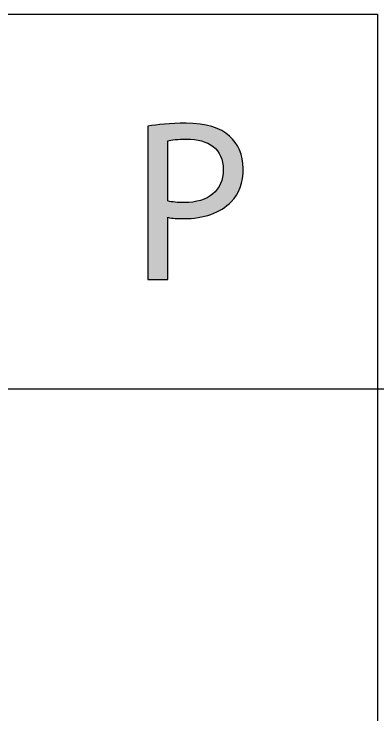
# Model space of a CAD drawing. Extents: x 0 to 360, y -268 to 0.
# Drawn here: x 86.15 to 93.97, y -155.06 to -140 of the extents above; entities that cross this region are included whole.
import ezdxf

# ---------------------------------------------------------------- set-up
doc = ezdxf.new("R2010")
doc.units = 0
doc.layers.add('LAYER_1', color=7, linetype='CONTINUOUS')

# ---------------------------------------------------------------- blocks, each defined once
blk = doc.blocks.new('*U83')
at = {"layer": 'LAYER_1', "color": 250}
for points in [[(89.386, -145.701), (89.025, -142.41), (89.386, -142.365)], [(89.455, -145.701), (89.386, -142.365), (89.455, -142.362)], [(89.523, -142.708), (89.455, -142.362), (89.523, -142.359)], [(89.53, -142.707), (89.523, -142.359), (89.53, -142.359)], [(89.614, -142.697), (89.53, -142.359), (89.614, -142.356)], [(89.615, -142.697), (89.614, -142.356), (89.615, -142.356)], [(89.617, -142.697), (89.615, -142.356), (89.617, -142.355)], [(89.801, -142.689), (89.617, -142.355), (89.801, -142.348)], [(89.811, -142.689), (89.801, -142.348), (89.811, -142.347)], [(89.85, -142.687), (89.811, -142.347), (89.85, -142.346)], [(89.86, -142.687), (89.86, -142.346), (89.906, -142.69)], [(89.906, -142.69), (89.906, -142.349), (89.996, -142.695)], [(89.996, -142.695), (89.996, -142.355), (90.029, -142.697)], [(90.029, -142.697), (90.029, -142.357), (90.08, -142.705)], [(90.08, -142.705), (90.08, -142.36), (90.105, -142.709)], [(90.105, -142.709), (90.105, -142.361), (90.107, -142.709)], [(90.107, -142.709), (90.107, -142.362), (90.148, -142.719)], [(90.148, -142.719), (90.148, -142.364), (90.16, -142.722)], [(90.16, -142.722), (90.16, -142.367), (90.181, -142.727)], [(90.181, -142.727), (90.181, -142.371), (90.234, -142.744)], [(90.234, -142.744), (90.234, -142.382), (90.25, -142.75)], [(90.25, -142.75), (90.25, -142.386), (90.303, -142.772)], [(90.303, -142.772), (90.303, -142.397), (90.315, -142.777)], [(90.315, -142.777), (90.315, -142.399), (90.366, -142.806)], [(90.366, -142.806), (90.366, -142.41), (90.375, -142.81)], [(90.375, -142.81), (90.375, -142.412), (90.38, -142.814)], [(90.38, -142.814), (90.38, -142.413), (90.402, -142.83)], [(90.402, -142.83), (90.402, -142.417), (90.423, -142.844)], [(90.423, -142.844), (90.423, -142.426), (90.429, -142.849)], [(90.429, -142.849), (90.429, -142.428), (90.474, -142.888)], [(90.474, -142.888), (90.474, -142.446), (90.478, -142.892)], [(90.478, -142.892), (90.478, -142.448), (90.505, -142.923)], [(90.505, -142.923), (90.505, -142.459), (90.518, -142.938)], [(90.518, -142.938), (90.518, -142.465), (90.521, -142.941)], [(90.521, -142.941), (90.521, -142.466), (90.557, -142.992)], [(90.557, -142.992), (90.557, -142.48), (90.558, -142.994)], [(90.558, -142.994), (90.558, -142.481), (90.588, -143.052)], [(90.588, -143.052), (90.588, -142.493), (90.589, -143.054)], [(90.589, -143.054), (90.589, -142.494), (90.613, -143.117)], [(90.613, -143.117), (90.613, -142.504), (90.614, -143.118)], [(90.614, -143.118), (90.614, -142.504), (90.615, -143.123)], [(90.615, -143.123), (90.615, -142.504), (90.621, -143.147)], [(90.621, -143.147), (90.621, -142.508), (90.631, -143.188)], [(90.631, -143.188), (90.631, -142.516), (90.631, -143.188)], [(90.631, -143.188), (90.631, -142.516), (90.642, -143.263)], [(90.642, -143.263), (90.642, -142.523), (90.642, -143.263)], [(90.642, -143.263), (90.642, -142.523), (90.646, -143.344)], [(90.646, -144.172), (90.642, -143.426), (90.646, -143.344)], [(90.631, -144.183), (90.621, -143.545), (90.631, -143.503)], [(90.642, -144.175), (90.631, -143.503), (90.642, -143.426)], [(90.631, -144.183), (90.631, -143.503), (90.631, -143.503)], [(90.642, -144.175), (90.642, -143.426), (90.642, -143.426)], [(90.588, -144.208), (90.558, -143.704), (90.588, -143.644)], [(90.589, -144.207), (90.588, -143.644), (90.589, -143.642)], [(90.613, -144.194), (90.589, -143.642), (90.613, -143.576)], [(90.614, -144.194), (90.613, -143.576), (90.614, -143.575)], [(90.615, -144.193), (90.614, -143.575), (90.615, -143.57)], [(90.621, -144.19), (90.615, -143.57), (90.621, -143.545)], [(90.478, -144.264), (90.474, -143.818), (90.478, -143.813)], [(90.505, -144.253), (90.478, -143.813), (90.505, -143.78)], [(90.518, -144.246), (90.505, -143.78), (90.518, -143.765)], [(90.521, -144.244), (90.518, -143.765), (90.521, -143.761)], [(90.557, -144.225), (90.521, -143.761), (90.557, -143.707)], [(90.558, -144.224), (90.557, -143.707), (90.558, -143.704)], [(90.303, -144.324), (90.25, -143.97), (90.303, -143.945)], [(90.315, -144.321), (90.303, -143.945), (90.315, -143.938)], [(90.366, -144.308), (90.315, -143.938), (90.366, -143.908)], [(90.375, -144.306), (90.366, -143.908), (90.375, -143.902)], [(90.38, -144.304), (90.375, -143.902), (90.38, -143.897)], [(90.402, -144.295), (90.38, -143.897), (90.402, -143.881)], [(90.423, -144.287), (90.402, -143.881), (90.423, -143.866)], [(90.429, -144.284), (90.423, -143.866), (90.429, -143.86)], [(90.474, -144.266), (90.429, -143.86), (90.474, -143.818)], [(89.455, -144.367), (89.455, -144.016), (89.523, -144.377)], [(89.523, -144.377), (89.523, -144.03), (89.53, -144.378)], [(89.53, -144.378), (89.53, -144.032), (89.614, -144.39)], [(89.614, -144.39), (89.614, -144.043), (89.615, -144.391)], [(89.615, -144.391), (89.615, -144.043), (89.617, -144.391)], [(89.617, -144.391), (89.617, -144.043), (89.801, -144.396)], [(89.85, -144.393), (89.811, -144.05), (89.85, -144.049)], [(89.86, -144.392), (89.85, -144.049), (89.86, -144.049)], [(89.906, -144.388), (89.86, -144.049), (89.906, -144.047)], [(89.996, -144.382), (89.906, -144.047), (89.996, -144.039)], [(90.029, -144.379), (89.996, -144.039), (90.029, -144.033)], [(90.08, -144.375), (90.029, -144.033), (90.08, -144.024)], [(90.105, -144.373), (90.08, -144.024), (90.105, -144.018)], [(90.107, -144.373), (90.105, -144.018), (90.107, -144.017)], [(90.148, -144.363), (90.107, -144.017), (90.148, -144.006)], [(90.16, -144.359), (90.148, -144.006), (90.16, -144.003)], [(90.181, -144.354), (90.16, -144.003), (90.181, -143.996)], [(90.234, -144.341), (90.181, -143.996), (90.234, -143.977)], [(90.25, -144.337), (90.234, -143.977), (90.25, -143.97)]]:
    blk.add_solid(points, dxfattribs=at)
at = {"layer": 'LAYER_1', "color": 250, "extrusion": (0, 0, -1)}
for points in [[(-89.025, -145.701), (-89.025, -142.41), (-89.386, -145.701)], [(-89.386, -145.701), (-89.386, -142.365), (-89.455, -145.701)], [(-89.455, -142.721), (-89.455, -142.362), (-89.523, -142.708)], [(-89.523, -142.708), (-89.523, -142.359), (-89.53, -142.707)], [(-89.53, -142.707), (-89.53, -142.359), (-89.614, -142.697)], [(-89.614, -142.697), (-89.614, -142.356), (-89.615, -142.697)], [(-89.615, -142.697), (-89.615, -142.356), (-89.617, -142.697)], [(-89.617, -142.697), (-89.617, -142.355), (-89.801, -142.689)], [(-89.801, -142.689), (-89.801, -142.348), (-89.811, -142.689)], [(-89.811, -142.689), (-89.811, -142.347), (-89.85, -142.687)], [(-89.85, -142.687), (-89.85, -142.346), (-89.86, -142.687)], [(-89.86, -142.687), (-89.85, -142.346), (-89.86, -142.346)], [(-89.906, -142.69), (-89.86, -142.346), (-89.906, -142.349)], [(-89.996, -142.695), (-89.906, -142.349), (-89.996, -142.355)], [(-90.029, -142.697), (-89.996, -142.355), (-90.029, -142.357)], [(-90.08, -142.705), (-90.029, -142.357), (-90.08, -142.36)], [(-90.105, -142.709), (-90.08, -142.36), (-90.105, -142.361)], [(-90.107, -142.709), (-90.105, -142.361), (-90.107, -142.362)], [(-90.148, -142.719), (-90.107, -142.362), (-90.148, -142.364)], [(-90.16, -142.722), (-90.148, -142.364), (-90.16, -142.367)], [(-90.181, -142.727), (-90.16, -142.367), (-90.181, -142.371)], [(-90.234, -142.744), (-90.181, -142.371), (-90.234, -142.382)], [(-90.25, -142.75), (-90.234, -142.382), (-90.25, -142.386)], [(-90.303, -142.772), (-90.25, -142.386), (-90.303, -142.397)], [(-90.315, -142.777), (-90.303, -142.397), (-90.315, -142.399)], [(-90.366, -142.806), (-90.315, -142.399), (-90.366, -142.41)], [(-90.375, -142.81), (-90.366, -142.41), (-90.375, -142.412)], [(-90.38, -142.814), (-90.375, -142.412), (-90.38, -142.413)], [(-90.402, -142.83), (-90.38, -142.413), (-90.402, -142.417)], [(-90.423, -142.844), (-90.402, -142.417), (-90.423, -142.426)], [(-90.429, -142.849), (-90.423, -142.426), (-90.429, -142.428)], [(-90.474, -142.888), (-90.429, -142.428), (-90.474, -142.446)], [(-90.478, -142.892), (-90.474, -142.446), (-90.478, -142.448)], [(-90.505, -142.923), (-90.478, -142.448), (-90.505, -142.459)], [(-90.518, -142.938), (-90.505, -142.459), (-90.518, -142.465)], [(-90.521, -142.941), (-90.518, -142.465), (-90.521, -142.466)], [(-90.557, -142.992), (-90.521, -142.466), (-90.557, -142.48)], [(-90.558, -142.994), (-90.557, -142.48), (-90.558, -142.481)], [(-90.588, -143.052), (-90.558, -142.481), (-90.588, -142.493)], [(-90.589, -143.054), (-90.588, -142.493), (-90.589, -142.494)], [(-90.613, -143.117), (-90.589, -142.494), (-90.613, -142.504)], [(-90.614, -143.118), (-90.613, -142.504), (-90.614, -142.504)], [(-90.615, -143.123), (-90.614, -142.504), (-90.615, -142.504)], [(-90.621, -143.147), (-90.615, -142.504), (-90.621, -142.508)], [(-90.631, -143.188), (-90.621, -142.508), (-90.631, -142.516)], [(-90.631, -143.188), (-90.631, -142.516), (-90.631, -142.516)], [(-90.642, -143.263), (-90.631, -142.516), (-90.642, -142.523)], [(-90.642, -143.263), (-90.642, -142.523), (-90.642, -142.523)], [(-90.646, -143.344), (-90.642, -142.523), (-90.646, -142.526)], [(-90.646, -144.172), (-90.646, -142.526), (-90.726, -144.116)], [(-90.726, -144.116), (-90.646, -142.526), (-90.726, -142.581)], [(-90.726, -144.116), (-90.726, -142.581), (-90.784, -144.062)], [(-90.784, -144.062), (-90.726, -142.581), (-90.784, -142.622)], [(-90.784, -144.062), (-90.784, -142.622), (-90.819, -144.031)], [(-90.819, -144.031), (-90.784, -142.622), (-90.819, -142.661)], [(-90.819, -144.031), (-90.819, -142.661), (-90.905, -143.921)], [(-90.905, -143.921), (-90.819, -142.661), (-90.905, -142.756)], [(-90.905, -143.921), (-90.905, -142.756), (-90.93, -143.889)], [(-90.93, -143.889), (-90.905, -142.756), (-90.93, -142.801)], [(-90.93, -143.889), (-90.93, -142.801), (-90.997, -143.751)], [(-90.997, -143.751), (-90.93, -142.801), (-90.997, -142.919)], [(-90.997, -143.751), (-90.997, -142.919), (-91.01, -143.723)], [(-91.01, -143.723), (-90.997, -142.919), (-91.01, -142.963)], [(-91.01, -143.723), (-91.01, -142.963), (-91.055, -143.549)], [(-91.055, -143.549), (-91.01, -142.963), (-91.055, -143.107)], [(-91.055, -143.549), (-91.055, -143.107), (-91.059, -143.533)], [(-91.059, -143.533), (-91.055, -143.107), (-91.059, -143.149)], [(-91.059, -143.533), (-91.059, -143.149), (-91.076, -143.319)], [(-90.631, -144.183), (-90.631, -143.503), (-90.631, -144.183)], [(-90.631, -144.183), (-90.631, -143.503), (-90.642, -144.175)], [(-90.642, -144.175), (-90.642, -143.426), (-90.642, -144.175)], [(-90.642, -144.175), (-90.642, -143.426), (-90.646, -144.172)], [(-90.588, -144.208), (-90.588, -143.644), (-90.589, -144.207)], [(-90.589, -144.207), (-90.589, -143.642), (-90.613, -144.194)], [(-90.613, -144.194), (-90.613, -143.576), (-90.614, -144.194)], [(-90.614, -144.194), (-90.614, -143.575), (-90.615, -144.193)], [(-90.615, -144.193), (-90.615, -143.57), (-90.621, -144.19)], [(-90.621, -144.19), (-90.621, -143.545), (-90.631, -144.183)], [(-90.478, -144.264), (-90.478, -143.813), (-90.505, -144.253)], [(-90.505, -144.253), (-90.505, -143.78), (-90.518, -144.246)], [(-90.518, -144.246), (-90.518, -143.765), (-90.521, -144.244)], [(-90.521, -144.244), (-90.521, -143.761), (-90.557, -144.225)], [(-90.557, -144.225), (-90.557, -143.707), (-90.558, -144.224)], [(-90.558, -144.224), (-90.558, -143.704), (-90.588, -144.208)], [(-90.303, -144.324), (-90.303, -143.945), (-90.315, -144.321)], [(-90.315, -144.321), (-90.315, -143.938), (-90.366, -144.308)], [(-90.366, -144.308), (-90.366, -143.908), (-90.375, -144.306)], [(-90.375, -144.306), (-90.375, -143.902), (-90.38, -144.304)], [(-90.38, -144.304), (-90.38, -143.897), (-90.402, -144.295)], [(-90.402, -144.295), (-90.402, -143.881), (-90.423, -144.287)], [(-90.423, -144.287), (-90.423, -143.866), (-90.429, -144.284)], [(-90.429, -144.284), (-90.429, -143.86), (-90.474, -144.266)], [(-90.474, -144.266), (-90.474, -143.818), (-90.478, -144.264)], [(-89.523, -144.377), (-89.455, -144.016), (-89.523, -144.03)], [(-89.53, -144.378), (-89.523, -144.03), (-89.53, -144.032)], [(-89.614, -144.39), (-89.53, -144.032), (-89.614, -144.043)], [(-89.615, -144.391), (-89.614, -144.043), (-89.615, -144.043)], [(-89.617, -144.391), (-89.615, -144.043), (-89.617, -144.043)], [(-89.801, -144.396), (-89.617, -144.043), (-89.801, -144.05)], [(-89.801, -144.396), (-89.801, -144.05), (-89.811, -144.396)], [(-89.811, -144.396), (-89.801, -144.05), (-89.811, -144.05)], [(-89.811, -144.396), (-89.811, -144.05), (-89.85, -144.393)], [(-89.85, -144.393), (-89.85, -144.049), (-89.86, -144.392)], [(-89.86, -144.392), (-89.86, -144.049), (-89.906, -144.388)], [(-89.906, -144.388), (-89.906, -144.047), (-89.996, -144.382)], [(-89.996, -144.382), (-89.996, -144.039), (-90.029, -144.379)], [(-90.029, -144.379), (-90.029, -144.033), (-90.08, -144.375)], [(-90.08, -144.375), (-90.08, -144.024), (-90.105, -144.373)], [(-90.105, -144.373), (-90.105, -144.018), (-90.107, -144.373)], [(-90.107, -144.373), (-90.107, -144.017), (-90.148, -144.363)], [(-90.148, -144.363), (-90.148, -144.006), (-90.16, -144.359)], [(-90.16, -144.359), (-90.16, -144.003), (-90.181, -144.354)], [(-90.181, -144.354), (-90.181, -143.996), (-90.234, -144.341)], [(-90.234, -144.341), (-90.234, -143.977), (-90.25, -144.337)], [(-90.25, -144.337), (-90.25, -143.97), (-90.303, -144.324)]]:
    blk.add_solid(points, dxfattribs=at)
blk = doc.blocks.new('BLOCK_8')
at = {"layer": 'LAYER_1'}
for points, knots in [([(89.025, -142.41), (89.233, -142.375), (89.504, -142.346), (89.85, -142.346), (90.275, -142.346), (90.587, -142.444), (90.784, -142.622), (90.962, -142.781), (91.076, -143.022), (91.076, -143.319), (91.076, -143.621), (90.987, -143.858), (90.819, -144.031), (90.587, -144.273), (90.221, -144.396), (89.801, -144.396), (89.672, -144.396), (89.554, -144.392), (89.455, -144.367), (89.455, -144.367), (89.455, -145.701), (89.455, -145.701), (89.455, -145.701), (89.025, -145.701), (89.025, -145.701), (89.025, -145.701), (89.025, -142.41), (89.025, -142.41)], [0, 0, 0, 0, 1, 1, 1, 2, 2, 2, 3, 3, 3, 4, 4, 4, 5, 5, 5, 6, 6, 6, 7, 7, 7, 8, 8, 8, 9, 9, 9, 9]), ([(89.455, -144.016), (89.549, -144.041), (89.667, -144.05), (89.811, -144.05), (90.33, -144.05), (90.646, -143.793), (90.646, -143.344), (90.646, -142.899), (90.33, -142.687), (89.86, -142.687), (89.672, -142.687), (89.529, -142.701), (89.455, -142.721), (89.455, -142.721), (89.455, -144.016), (89.455, -144.016)], [0, 0, 0, 0, 1, 1, 1, 2, 2, 2, 3, 3, 3, 4, 4, 4, 5, 5, 5, 5])]:
    blk.add_open_spline(points, degree=3, knots=knots, dxfattribs=at)
at = {"layer": 'LAYER_1', "color": 250}
blk.add_blockref('*U83', (0, 0), dxfattribs=at)
blk = doc.blocks.new('BLOCK_4')
at = {"layer": 'LAYER_1', "color": 250}
for points in [[(93.963, -164.001), (85.947, -164.001), (85.947, -140), (93.963, -140), (93.963, -164.001)], [(101.926, -156.001), (10, -156.001), (10, -148.053), (101.926, -148.053), (101.926, -156.001)]]:
    blk.add_lwpolyline(points, dxfattribs=at)
at = {"layer": 'LAYER_1'}
blk.add_blockref('BLOCK_8', (0, 0), dxfattribs=at)

msp = doc.modelspace()

# ---------------------------------------------------------------- block references
at = {"layer": 'LAYER_1'}
msp.add_blockref('BLOCK_4', (0, 0), dxfattribs=at)

doc.saveas('drawing.dxf')
